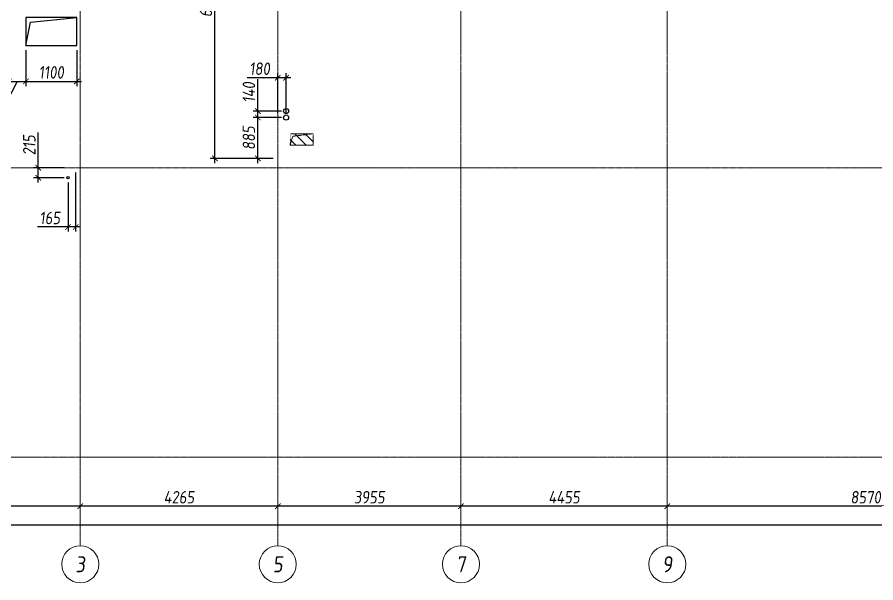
# Model space of a CAD drawing. Header units: millimetres. Extents: x -233751 to 529254, y -907864 to 285890.
# Drawn here: x 341092 to 359633, y 52494 to 64706 of the extents above; entities that cross this region are included whole.
import ezdxf
from ezdxf.enums import TextEntityAlignment as Align

# ---------------------------------------------------------------- set-up
doc = ezdxf.new("R2010")
doc.units = ezdxf.units.MM
doc.linetypes.add('ADSK_Штриховая_ш2 п1', pattern=[3, 2, -1])
doc.linetypes.add('осевая', pattern=[2, 1.25, -0.25, 0.25, -0.25])
doc.layers.get('0').update_dxf_attribs({"lineweight": 30})
doc.layers.get('Defpoints').update_dxf_attribs({"lineweight": 0})
for name, color, linetype, lineweight in [('КР_Новые отверстия', 5, 'Continuous', 30), ('КР_Оси', 7, 'Continuous', 5), ('КР_Размеры отверстия', 7, 'Continuous', 5), ('КР_Сущ отверстия', 6, 'Continuous', 15)]:
    doc.layers.add(name, color=color, linetype=linetype, lineweight=lineweight)
doc.styles.add('ISOCPEUR', font='isocpeur.ttf', dxfattribs={"width": 0.85, "oblique": 7})
doc.dimstyles.new('R_100', dxfattribs={"dimtxt": 270, "dimasz": 120, "dimexe": 100, "dimexo": 100, "dimgap": 60, "dimtad": 1, "dimdec": 0, "dimrnd": 5, "dimzin": 0, "dimdsep": 46, "dimtxsty": 'ISOCPEUR', "dimblk": 'ARCHTICK', "dimcen": 0, "dimdle": 100, "dimclrd": 256, "dimclre": 256, "dimclrt": 256, "dimadec": 0, "dimazin": 0, "dimtfac": 2, "dimtdec": 0, "dimtmove": 0, "dimatfit": 3, "dimfxl": 1, "dimtvp": 3, "dimtfill": 1, "dimtolj": 1, "dimtzin": 0, "dimarcsym": 0})

# ---------------------------------------------------------------- blocks, each defined once
blk = doc.blocks.new('*U2232')
at = {"color": 0, "linetype": 'ByBlock', "lineweight": -2, "ltscale": 10}
blk.add_line((0, 0), (-74924, 0), dxfattribs=at)
blk = doc.blocks.new('*U1884')
at = {"color": 0, "linetype": 'ByBlock', "lineweight": -2, "ltscale": 10}
blk.add_line((0, 0), (-74924, 0), dxfattribs=at)
blk = doc.blocks.new('*U1887')
at = {"color": 0, "linetype": 'ByBlock', "lineweight": -2, "ltscale": 10}
blk.add_line((0, 0), (0, -34307), dxfattribs=at)
at = {"color": 0, "linetype": 'Continuous', "lineweight": -2}
blk.add_line((0, -34307), (0, -34407), dxfattribs=at)
blk.add_circle((0, -34807), 400, dxfattribs=at)
at = {"color": 0, "linetype": 'Continuous', "lineweight": -2, "style": 'ISOCPEUR', "oblique": 7, "width": 0.856383}
blk.add_text('3', height=347, dxfattribs=at).set_placement((0, -34807), align=Align.MIDDLE_CENTER)
blk = doc.blocks.new('*U1888')
at = {"color": 0, "linetype": 'ByBlock', "lineweight": -2, "ltscale": 10}
blk.add_line((0, 0), (0, -34307), dxfattribs=at)
at = {"color": 0, "linetype": 'Continuous', "lineweight": -2}
blk.add_line((0, -34307), (0, -34407), dxfattribs=at)
blk.add_circle((0, -34807), 400, dxfattribs=at)
at = {"color": 0, "linetype": 'Continuous', "lineweight": -2, "style": 'ISOCPEUR', "oblique": 7, "width": 0.856383}
blk.add_text('5', height=347, dxfattribs=at).set_placement((0, -34807), align=Align.MIDDLE_CENTER)
blk = doc.blocks.new('*U1889')
at = {"color": 0, "linetype": 'ByBlock', "lineweight": -2, "ltscale": 10}
blk.add_line((0, 0), (0, -34307), dxfattribs=at)
at = {"color": 0, "linetype": 'Continuous', "lineweight": -2}
blk.add_line((0, -34307), (0, -34407), dxfattribs=at)
blk.add_circle((0, -34807), 400, dxfattribs=at)
at = {"color": 0, "linetype": 'Continuous', "lineweight": -2, "style": 'ISOCPEUR', "oblique": 7, "width": 0.856383}
blk.add_text('7', height=347, dxfattribs=at).set_placement((0, -34807), align=Align.MIDDLE_CENTER)
blk = doc.blocks.new('*U1890')
at = {"color": 0, "linetype": 'ByBlock', "lineweight": -2, "ltscale": 10}
blk.add_line((0, 0), (0, -34307), dxfattribs=at)
at = {"color": 0, "linetype": 'Continuous', "lineweight": -2}
blk.add_line((0, -34307), (0, -34407), dxfattribs=at)
blk.add_circle((0, -34807), 400, dxfattribs=at)
at = {"color": 0, "linetype": 'Continuous', "lineweight": -2, "style": 'ISOCPEUR', "oblique": 7, "width": 0.856383}
blk.add_text('9', height=347, dxfattribs=at).set_placement((0, -34807), align=Align.MIDDLE_CENTER)
blk = doc.blocks.new('_ArchTick')
at = {"color": 0, "linetype": 'ByBlock', "const_width": 0.15}
blk.add_lwpolyline([(-0.5, -0.5), (0.5, 0.5)], dxfattribs=at)
blk = doc.blocks.new('*D20')
at = {"layer": 'Defpoints', "color": 0, "transparency": 16777216}
for p in [(329555, 53745), (397970, 53745), (397970, 53745)]:
    blk.add_point(p, dxfattribs=at)
at = {"layer": 'КР_Оси', "lineweight": -2, "transparency": 16777216}
blk.add_line((329455, 53745), (398070, 53745), dxfattribs=at)
at = {"layer": 'КР_Оси', "lineweight": -2, "transparency": 16777216, "xscale": 120, "yscale": 120, "zscale": 120, "rotation": 180}
blk.add_blockref('_ArchTick', (329555, 53745), dxfattribs=at)
at = {"layer": 'КР_Оси', "lineweight": -2, "transparency": 16777216, "xscale": 120, "yscale": 120, "zscale": 120}
blk.add_blockref('_ArchTick', (397970, 53745), dxfattribs=at)
at = {"layer": 'КР_Оси', "transparency": 16777216, "insert": (365456, 53940), "char_height": 270, "attachment_point": 5, "style": 'ISOCPEUR', "bg_fill": 3, "box_fill_scale": 1.1, "bg_fill_color": 256, "bg_fill_true_color": 13158600, "bg_fill_transparency": 0}
blk.add_mtext('\\A1;68415', dxfattribs=at)
blk = doc.blocks.new('*D27')
at = {"layer": 'Defpoints', "color": 0, "transparency": 16777216}
for p in [(355130, 54147), (355130, 54147), (363700, 54147)]:
    blk.add_point(p, dxfattribs=at)
at = {"layer": 'КР_Оси', "lineweight": -2, "transparency": 16777216}
blk.add_line((363800, 54147), (355030, 54147), dxfattribs=at)
at = {"layer": 'КР_Оси', "lineweight": -2, "transparency": 16777216, "xscale": 120, "yscale": 120, "zscale": 120, "rotation": 180}
blk.add_blockref('_ArchTick', (355130, 54147), dxfattribs=at)
at = {"layer": 'КР_Оси', "lineweight": -2, "transparency": 16777216, "xscale": 120, "yscale": 120, "zscale": 120}
blk.add_blockref('_ArchTick', (363700, 54147), dxfattribs=at)
at = {"layer": 'КР_Оси', "transparency": 16777216, "insert": (359415, 54342), "char_height": 270, "attachment_point": 5, "style": 'ISOCPEUR', "bg_fill": 3, "box_fill_scale": 1.1, "bg_fill_color": 256, "bg_fill_true_color": 13158600, "bg_fill_transparency": 0}
blk.add_mtext('\\A1;8570', dxfattribs=at)
blk = doc.blocks.new('*D28')
at = {"layer": 'Defpoints', "color": 0, "transparency": 16777216}
for p in [(350675, 54147), (350675, 54147), (355130, 54147)]:
    blk.add_point(p, dxfattribs=at)
at = {"layer": 'КР_Оси', "lineweight": -2, "transparency": 16777216}
blk.add_line((355230, 54147), (350575, 54147), dxfattribs=at)
at = {"layer": 'КР_Оси', "lineweight": -2, "transparency": 16777216, "xscale": 120, "yscale": 120, "zscale": 120, "rotation": 180}
blk.add_blockref('_ArchTick', (350675, 54147), dxfattribs=at)
at = {"layer": 'КР_Оси', "lineweight": -2, "transparency": 16777216, "xscale": 120, "yscale": 120, "zscale": 120}
blk.add_blockref('_ArchTick', (355130, 54147), dxfattribs=at)
at = {"layer": 'КР_Оси', "transparency": 16777216, "insert": (352902, 54342), "char_height": 270, "attachment_point": 5, "style": 'ISOCPEUR', "bg_fill": 3, "box_fill_scale": 1.1, "bg_fill_color": 256, "bg_fill_true_color": 13158600, "bg_fill_transparency": 0}
blk.add_mtext('\\A1;4455', dxfattribs=at)
blk = doc.blocks.new('*D29')
at = {"layer": 'Defpoints', "color": 0, "transparency": 16777216}
for p in [(346720, 54147), (346720, 54147), (350675, 54147)]:
    blk.add_point(p, dxfattribs=at)
at = {"layer": 'КР_Оси', "lineweight": -2, "transparency": 16777216}
blk.add_line((350775, 54147), (346620, 54147), dxfattribs=at)
at = {"layer": 'КР_Оси', "lineweight": -2, "transparency": 16777216, "xscale": 120, "yscale": 120, "zscale": 120, "rotation": 180}
blk.add_blockref('_ArchTick', (346720, 54147), dxfattribs=at)
at = {"layer": 'КР_Оси', "lineweight": -2, "transparency": 16777216, "xscale": 120, "yscale": 120, "zscale": 120}
blk.add_blockref('_ArchTick', (350675, 54147), dxfattribs=at)
at = {"layer": 'КР_Оси', "transparency": 16777216, "insert": (348697, 54342), "char_height": 270, "attachment_point": 5, "style": 'ISOCPEUR', "bg_fill": 3, "box_fill_scale": 1.1, "bg_fill_color": 256, "bg_fill_true_color": 13158600, "bg_fill_transparency": 0}
blk.add_mtext('\\A1;3955', dxfattribs=at)
blk = doc.blocks.new('*D30')
at = {"layer": 'Defpoints', "color": 0, "transparency": 16777216}
for p in [(342455, 54147), (342455, 54147), (346720, 54147)]:
    blk.add_point(p, dxfattribs=at)
at = {"layer": 'КР_Оси', "lineweight": -2, "transparency": 16777216}
blk.add_line((346820, 54147), (342355, 54147), dxfattribs=at)
at = {"layer": 'КР_Оси', "lineweight": -2, "transparency": 16777216, "xscale": 120, "yscale": 120, "zscale": 120, "rotation": 180}
blk.add_blockref('_ArchTick', (342455, 54147), dxfattribs=at)
at = {"layer": 'КР_Оси', "lineweight": -2, "transparency": 16777216, "xscale": 120, "yscale": 120, "zscale": 120}
blk.add_blockref('_ArchTick', (346720, 54147), dxfattribs=at)
at = {"layer": 'КР_Оси', "transparency": 16777216, "insert": (344587, 54342), "char_height": 270, "attachment_point": 5, "style": 'ISOCPEUR', "bg_fill": 3, "box_fill_scale": 1.1, "bg_fill_color": 256, "bg_fill_true_color": 13158600, "bg_fill_transparency": 0}
blk.add_mtext('\\A1;4265', dxfattribs=at)
blk = doc.blocks.new('*D31')
at = {"layer": 'Defpoints', "color": 0, "transparency": 16777216}
for p in [(335805, 54147), (335805, 54147), (342455, 54147)]:
    blk.add_point(p, dxfattribs=at)
at = {"layer": 'КР_Оси', "lineweight": -2, "transparency": 16777216}
blk.add_line((342555, 54147), (335705, 54147), dxfattribs=at)
at = {"layer": 'КР_Оси', "lineweight": -2, "transparency": 16777216, "xscale": 120, "yscale": 120, "zscale": 120, "rotation": 180}
blk.add_blockref('_ArchTick', (335805, 54147), dxfattribs=at)
at = {"layer": 'КР_Оси', "lineweight": -2, "transparency": 16777216, "xscale": 120, "yscale": 120, "zscale": 120}
blk.add_blockref('_ArchTick', (342455, 54147), dxfattribs=at)
at = {"layer": 'КР_Оси', "transparency": 16777216, "insert": (339130, 54342), "char_height": 270, "attachment_point": 5, "style": 'ISOCPEUR', "bg_fill": 3, "box_fill_scale": 1.1, "bg_fill_color": 256, "bg_fill_true_color": 13158600, "bg_fill_transparency": 0}
blk.add_mtext('\\A1;6650', dxfattribs=at)
blk = doc.blocks.new('*D51')
at = {"layer": 'Defpoints', "color": 0, "transparency": 16777216}
for p in [(340909, 64096), (341280, 64096), (341280, 63319)]:
    blk.add_point(p, dxfattribs=at)
at = {"layer": 'КР_Размеры отверстия', "lineweight": -2, "transparency": 16777216}
for p, q in [((340909, 63996), (340909, 63219)), ((341280, 63996), (341280, 63219)), ((340809, 63319), (341380, 63319)), ((341094, 63319), (340850, 62840)), ((340850, 62840), (340261, 62840))]:
    blk.add_line(p, q, dxfattribs=at)
at = {"layer": 'КР_Размеры отверстия', "lineweight": -2, "transparency": 16777216, "xscale": 120, "yscale": 120, "zscale": 120}
blk.add_blockref('_ArchTick', (341280, 63319), dxfattribs=at)
at = {"layer": 'КР_Размеры отверстия', "transparency": 16777216, "insert": (340556, 63035), "char_height": 270, "attachment_point": 5, "style": 'ISOCPEUR', "bg_fill": 3, "box_fill_scale": 1.1, "bg_fill_color": 256, "bg_fill_true_color": 13158600, "bg_fill_transparency": 0}
blk.add_mtext('\\A1;370', dxfattribs=at)
at = {"layer": 'КР_Размеры отверстия', "lineweight": -2, "transparency": 16777216, "xscale": 120, "yscale": 120, "zscale": 120, "rotation": 180}
blk.add_blockref('_ArchTick', (340909, 63319), dxfattribs=at)
blk = doc.blocks.new('*D52')
at = {"layer": 'Defpoints', "color": 0, "transparency": 16777216}
for p in [(341280, 64096), (342380, 64096), (342380, 63319)]:
    blk.add_point(p, dxfattribs=at)
at = {"layer": 'КР_Размеры отверстия', "lineweight": -2, "transparency": 16777216}
for p, q in [((341280, 63996), (341280, 63219)), ((342380, 63996), (342380, 63219)), ((341180, 63319), (342480, 63319))]:
    blk.add_line(p, q, dxfattribs=at)
at = {"layer": 'КР_Размеры отверстия', "lineweight": -2, "transparency": 16777216, "xscale": 120, "yscale": 120, "zscale": 120, "rotation": 180}
blk.add_blockref('_ArchTick', (341280, 63319), dxfattribs=at)
at = {"layer": 'КР_Размеры отверстия', "lineweight": -2, "transparency": 16777216, "xscale": 120, "yscale": 120, "zscale": 120}
blk.add_blockref('_ArchTick', (342380, 63319), dxfattribs=at)
at = {"layer": 'КР_Размеры отверстия', "transparency": 16777216, "insert": (341830, 63514), "char_height": 270, "attachment_point": 5, "style": 'ISOCPEUR', "bg_fill": 3, "box_fill_scale": 1.1, "bg_fill_color": 256, "bg_fill_true_color": 13158600, "bg_fill_transparency": 0}
blk.add_mtext('\\A1;1100', dxfattribs=at)
blk = doc.blocks.new('*D65')
at = {"layer": 'Defpoints', "color": 0, "transparency": 16777216}
for p in [(346290, 62539), (346898, 62539), (346720, 61656)]:
    blk.add_point(p, dxfattribs=at)
at = {"layer": 'КР_Размеры отверстия', "lineweight": -2, "transparency": 16777216}
for p, q in [((346798, 62539), (346190, 62539)), ((346290, 61556), (346290, 62639)), ((346620, 61656), (346190, 61656))]:
    blk.add_line(p, q, dxfattribs=at)
at = {"layer": 'КР_Размеры отверстия', "lineweight": -2, "transparency": 16777216, "xscale": 120, "yscale": 120, "zscale": 120}
for p, rotation in [((346290, 62539), 90), ((346290, 61656), 270)]:
    blk.add_blockref('_ArchTick', p, dxfattribs=dict(at, rotation=rotation))
at = {"layer": 'КР_Размеры отверстия', "transparency": 16777216, "insert": (346095, 62097), "char_height": 270, "attachment_point": 5, "rotation": 90, "style": 'ISOCPEUR', "bg_fill": 3, "box_fill_scale": 1.1, "bg_fill_color": 256, "bg_fill_true_color": 13158600, "bg_fill_transparency": 0}
blk.add_mtext('\\A1;885', dxfattribs=at)
blk = doc.blocks.new('*D66')
at = {"layer": 'Defpoints', "color": 0, "transparency": 16777216}
for p in [(346290, 62679), (346898, 62679), (346898, 62539)]:
    blk.add_point(p, dxfattribs=at)
at = {"layer": 'КР_Размеры отверстия', "lineweight": -2, "transparency": 16777216}
for p, q in [((346290, 62679), (346290, 63366)), ((346798, 62679), (346190, 62679)), ((346290, 62439), (346290, 62679)), ((346798, 62539), (346190, 62539))]:
    blk.add_line(p, q, dxfattribs=at)
at = {"layer": 'КР_Размеры отверстия', "lineweight": -2, "transparency": 16777216, "xscale": 120, "yscale": 120, "zscale": 120}
for p, rotation in [((346290, 62679), 90), ((346290, 62539), 270)]:
    blk.add_blockref('_ArchTick', p, dxfattribs=dict(at, rotation=rotation))
at = {"layer": 'КР_Размеры отверстия', "transparency": 16777216, "insert": (346095, 63083), "char_height": 270, "attachment_point": 5, "rotation": 90, "style": 'ISOCPEUR', "bg_fill": 3, "box_fill_scale": 1.1, "bg_fill_color": 256, "bg_fill_true_color": 13158600, "bg_fill_transparency": 0}
blk.add_mtext('\\A1;140', dxfattribs=at)
blk = doc.blocks.new('*D71')
at = {"layer": 'Defpoints', "color": 0, "transparency": 16777216}
for p in [(345362, 68371), (345839, 68371), (346520, 61656)]:
    blk.add_point(p, dxfattribs=at)
at = {"layer": 'КР_Размеры отверстия', "lineweight": -2, "transparency": 16777216}
for p, q in [((345362, 61556), (345362, 68471)), ((345739, 68371), (345262, 68371)), ((346420, 61656), (345262, 61656))]:
    blk.add_line(p, q, dxfattribs=at)
at = {"layer": 'КР_Размеры отверстия', "lineweight": -2, "transparency": 16777216, "xscale": 120, "yscale": 120, "zscale": 120}
for p, rotation in [((345362, 68371), 90), ((345362, 61656), 270)]:
    blk.add_blockref('_ArchTick', p, dxfattribs=dict(at, rotation=rotation))
at = {"layer": 'КР_Размеры отверстия', "transparency": 16777216, "insert": (345167, 65013), "char_height": 270, "attachment_point": 5, "rotation": 90, "style": 'ISOCPEUR', "bg_fill": 3, "box_fill_scale": 1.1, "bg_fill_color": 256, "bg_fill_true_color": 13158600, "bg_fill_transparency": 0}
blk.add_mtext('\\A1;6715', dxfattribs=at)
blk = doc.blocks.new('*D177')
at = {"layer": 'Defpoints', "color": 0, "transparency": 16777216}
for p in [(342355, 61456), (342191, 61240), (342191, 60176)]:
    blk.add_point(p, dxfattribs=at)
at = {"layer": 'КР_Размеры отверстия', "lineweight": -2, "transparency": 16777216}
for p, q in [((342355, 61356), (342355, 60076)), ((342191, 61140), (342191, 60076)), ((342191, 60176), (341528, 60176)), ((342455, 60176), (342191, 60176))]:
    blk.add_line(p, q, dxfattribs=at)
at = {"layer": 'КР_Размеры отверстия', "lineweight": -2, "transparency": 16777216, "xscale": 120, "yscale": 120, "zscale": 120, "rotation": 180}
blk.add_blockref('_ArchTick', (342191, 60176), dxfattribs=at)
at = {"layer": 'КР_Размеры отверстия', "lineweight": -2, "transparency": 16777216, "xscale": 120, "yscale": 120, "zscale": 120}
blk.add_blockref('_ArchTick', (342355, 60176), dxfattribs=at)
at = {"layer": 'КР_Размеры отверстия', "transparency": 16777216, "insert": (341799, 60371), "char_height": 270, "attachment_point": 5, "style": 'ISOCPEUR', "bg_fill": 3, "box_fill_scale": 1.1, "bg_fill_color": 256, "bg_fill_true_color": 13158600, "bg_fill_transparency": 0}
blk.add_mtext('\\A1;165', dxfattribs=at)
blk = doc.blocks.new('*D178')
at = {"layer": 'Defpoints', "color": 0, "transparency": 16777216}
for p in [(341548, 61456), (342206, 61456), (342206, 61240)]:
    blk.add_point(p, dxfattribs=at)
at = {"layer": 'КР_Размеры отверстия', "lineweight": -2, "transparency": 16777216}
for p, q in [((341548, 61456), (341548, 62214)), ((342106, 61456), (341448, 61456)), ((341548, 61140), (341548, 61456)), ((342106, 61240), (341448, 61240))]:
    blk.add_line(p, q, dxfattribs=at)
at = {"layer": 'КР_Размеры отверстия', "lineweight": -2, "transparency": 16777216, "xscale": 120, "yscale": 120, "zscale": 120}
for p, rotation in [((341548, 61456), 90), ((341548, 61240), 270)]:
    blk.add_blockref('_ArchTick', p, dxfattribs=dict(at, rotation=rotation))
at = {"layer": 'КР_Размеры отверстия', "transparency": 16777216, "insert": (341353, 61942), "char_height": 270, "attachment_point": 5, "rotation": 90, "style": 'ISOCPEUR', "bg_fill": 3, "box_fill_scale": 1.1, "bg_fill_color": 256, "bg_fill_true_color": 13158600, "bg_fill_transparency": 0}
blk.add_mtext('\\A1;215', dxfattribs=at)
blk = doc.blocks.new('*D179')
at = {"layer": 'Defpoints', "color": 0, "transparency": 16777216}
for p in [(346720, 63398), (346720, 62539), (346898, 62539)]:
    blk.add_point(p, dxfattribs=at)
at = {"layer": 'КР_Размеры отверстия', "lineweight": -2, "transparency": 16777216}
for p, q in [((346720, 62639), (346720, 63498)), ((346898, 62639), (346898, 63498)), ((346720, 63398), (346056, 63398)), ((346998, 63398), (346720, 63398))]:
    blk.add_line(p, q, dxfattribs=at)
at = {"layer": 'КР_Размеры отверстия', "lineweight": -2, "transparency": 16777216, "xscale": 120, "yscale": 120, "zscale": 120, "rotation": 180}
blk.add_blockref('_ArchTick', (346720, 63398), dxfattribs=at)
at = {"layer": 'КР_Размеры отверстия', "lineweight": -2, "transparency": 16777216, "xscale": 120, "yscale": 120, "zscale": 120}
blk.add_blockref('_ArchTick', (346898, 63398), dxfattribs=at)
at = {"layer": 'КР_Размеры отверстия', "transparency": 16777216, "insert": (346328, 63593), "char_height": 270, "attachment_point": 5, "style": 'ISOCPEUR', "bg_fill": 3, "box_fill_scale": 1.1, "bg_fill_color": 256, "bg_fill_true_color": 13158600, "bg_fill_transparency": 0}
blk.add_mtext('\\A1;180', dxfattribs=at)

msp = doc.modelspace()

# ---------------------------------------------------------------- hatches: boundary and pattern name
at = {"layer": 'КР_Сущ отверстия'}
h = msp.add_hatch(dxfattribs=at)
h.set_pattern_fill('ANSI31', scale=50, angle=90, style=0)
h.paths.add_polyline_path([(347484.6, 62190.7), (346984.6, 62190.7), (346984.6, 61940.7), (347484.6, 61940.7)])

# ---------------------------------------------------------------- linework, layer by layer
at = {"layer": 'КР_Новые отверстия'}
msp.add_lwpolyline([(341279.6, 64095.7), (342379.6, 64095.7), (342379.6, 64695.7), (341279.6, 64695.7)], close=True, dxfattribs=at)
msp.add_lwpolyline([(341279.6, 64095.7), (341377.8, 64601.5), (342379.6, 64695.7)], dxfattribs=at)
for centre, radius in [((346898.2, 62679.4), 55), ((346898.2, 62539.1), 55), ((342190.9, 61240.5), 25)]:
    msp.add_circle(centre, radius, dxfattribs=at)
at = {"layer": 'КР_Сущ отверстия', "linetype": 'ADSK_Штриховая_ш2 п1', "ltscale": 0.3}
msp.add_lwpolyline([(346984.6, 61940.7), (347484.6, 61940.7), (347484.6, 62190.7), (346984.6, 62190.7)], close=True, dxfattribs=at)
msp.add_lwpolyline([(346984.6, 61940.7), (347042.6, 62135.1), (347484.6, 62190.7)], dxfattribs=at)

# ---------------------------------------------------------------- block references
at = {"layer": 'КР_Оси', "linetype": 'осевая'}
for name, p in [('*U1887', (342454.6, 87701.9)), ('*U1888', (346719.6, 87701.9)), ('*U1889', (350674.6, 87701.9)), ('*U1890', (355129.6, 87701.9)), ('*U2232', (400588, 61455.7)), ('*U1884', (400588, 55205.7))]:
    msp.add_blockref(name, p, dxfattribs=at)

# ---------------------------------------------------------------- next in the draw order: dimensions: what is measured, and where the dimension line sits
at = {"layer": 'КР_Оси'}
dim = msp.add_linear_dim(base=(397969.6, 53745), p1=(329554.6, 53745), p2=(397969.6, 53745), dimstyle='R_100', override={"dimpost": '\\X'}, dxfattribs=at)
dim.commit()
dim.dimension.update_dxf_attribs({"geometry": '*D20', "text_midpoint": (365455.9, 53745), "dimtype": 160})
at = {"layer": 'КР_Размеры отверстия'}
for base, p1, p2, override, picture, middle in [((341279.6, 63319.1), (340908.5, 64095.7), (341279.6, 64095.7), {"dimpost": '\\X', "dimtmove": 1}, '*D51', (340790.2, 62839.6)), ((342190.9, 60176.1), (342354.6, 61455.7), (342190.9, 61240.5), {"dimpost": '\\X'}, '*D177', (341799.2, 60176.1))]:
    dim = msp.add_linear_dim(base=base, p1=p1, p2=p2, dimstyle='R_100', override=override, dxfattribs=at)
    dim.commit()
    dim.dimension.update_dxf_attribs({"geometry": picture, "text_midpoint": middle, "dimtype": 160})
dim = msp.add_linear_dim(base=(346290.5, 62539.1), p1=(346719.6, 61655.7), p2=(346898.2, 62539.1), angle=90, dimstyle='R_100', override={"dimpost": '\\X'}, dxfattribs=at)
dim.commit()
dim.dimension.update_dxf_attribs({"geometry": '*D65', "text_midpoint": (346095.5, 62097.4)})

# ---------------------------------------------------------------- next in the draw order: dimensions: what is measured, and where the dimension line sits
at = {"layer": 'КР_Оси'}
dim = msp.add_linear_dim(base=(355129.6, 54147.1), p1=(363699.6, 54147.1), p2=(355129.6, 54147.1), dimstyle='R_100', override={"dimpost": '\\X', "dimtmove": 1}, dxfattribs=at)
dim.commit()
dim.dimension.update_dxf_attribs({"geometry": '*D27', "text_midpoint": (359414.6, 54342.1)})
at = {"layer": 'КР_Размеры отверстия'}
dim = msp.add_linear_dim(base=(342379.6, 63319.1), p1=(341279.6, 64095.7), p2=(342379.6, 64095.7), dimstyle='R_100', override={"dimpost": '\\X'}, dxfattribs=at)
dim.commit()
dim.dimension.update_dxf_attribs({"geometry": '*D52', "text_midpoint": (341829.6, 63514.1)})
dim = msp.add_linear_dim(base=(346290.5, 62679.4), p1=(346898.2, 62539.1), p2=(346898.2, 62679.4), angle=90, dimstyle='R_100', override={"dimpost": '\\X'}, dxfattribs=at)
dim.commit()
dim.dimension.update_dxf_attribs({"geometry": '*D66', "text_midpoint": (346095.5, 63082.5)})
dim = msp.add_linear_dim(base=(341548.0918, 61455.6825), p1=(342206.4344, 61240.2232), p2=(342206.4344, 61455.6825), angle=90, dimstyle='R_100', override={"dimpost": '\\X'}, dxfattribs=at)
dim.commit()
dim.dimension.update_dxf_attribs({"geometry": '*D178', "text_midpoint": (341548.0918, 61942.3562), "dimtype": 160})

# ---------------------------------------------------------------- next in the draw order: dimensions: what is measured, and where the dimension line sits
at = {"layer": 'КР_Оси'}
dim = msp.add_linear_dim(base=(350674.6, 54147.1), p1=(355129.6, 54147.1), p2=(350674.6, 54147.1), dimstyle='R_100', override={"dimpost": '\\X', "dimtmove": 1}, dxfattribs=at)
dim.commit()
dim.dimension.update_dxf_attribs({"geometry": '*D28', "text_midpoint": (352902.1, 54342.1)})
at = {"layer": 'КР_Размеры отверстия'}
dim = msp.add_linear_dim(base=(345362.4, 68370.7), p1=(346519.6, 61655.7), p2=(345838.9, 68370.7), angle=90, dimstyle='R_100', override={"dimpost": '\\X'}, dxfattribs=at)
dim.commit()
dim.dimension.update_dxf_attribs({"geometry": '*D71', "text_midpoint": (345167.4, 65013.2)})

# ---------------------------------------------------------------- next in the draw order: dimensions: what is measured, and where the dimension line sits
at = {"layer": 'КР_Оси'}
dim = msp.add_linear_dim(base=(346719.6, 54147.1), p1=(350674.6, 54147.1), p2=(346719.6, 54147.1), dimstyle='R_100', override={"dimpost": '\\X', "dimtmove": 1}, dxfattribs=at)
dim.commit()
dim.dimension.update_dxf_attribs({"geometry": '*D29', "text_midpoint": (348697.1, 54342.1)})
at = {"layer": 'КР_Размеры отверстия'}
dim = msp.add_linear_dim(base=(346719.6, 63397.9), p1=(346898.2, 62539.1), p2=(346719.6, 62539.1), dimstyle='R_100', override={"dimpost": '\\X'}, dxfattribs=at)
dim.commit()
dim.dimension.update_dxf_attribs({"geometry": '*D179', "text_midpoint": (346328, 63592.9)})

# ---------------------------------------------------------------- next in the draw order: dimensions: what is measured, and where the dimension line sits
at = {"layer": 'КР_Оси'}
dim = msp.add_linear_dim(base=(342454.6, 54147.1), p1=(346719.6, 54147.1), p2=(342454.6, 54147.1), dimstyle='R_100', override={"dimpost": '\\X', "dimtmove": 1}, dxfattribs=at)
dim.commit()
dim.dimension.update_dxf_attribs({"geometry": '*D30', "text_midpoint": (344587.1, 54342.1)})

# ---------------------------------------------------------------- next in the draw order: dimensions: what is measured, and where the dimension line sits
dim = msp.add_linear_dim(base=(335804.6, 54147.1), p1=(342454.6, 54147.1), p2=(335804.6, 54147.1), dimstyle='R_100', override={"dimpost": '\\X', "dimtmove": 1}, dxfattribs=at)
dim.commit()
dim.dimension.update_dxf_attribs({"geometry": '*D31', "text_midpoint": (339129.6, 54342.1)})

doc.saveas('drawing.dxf')
